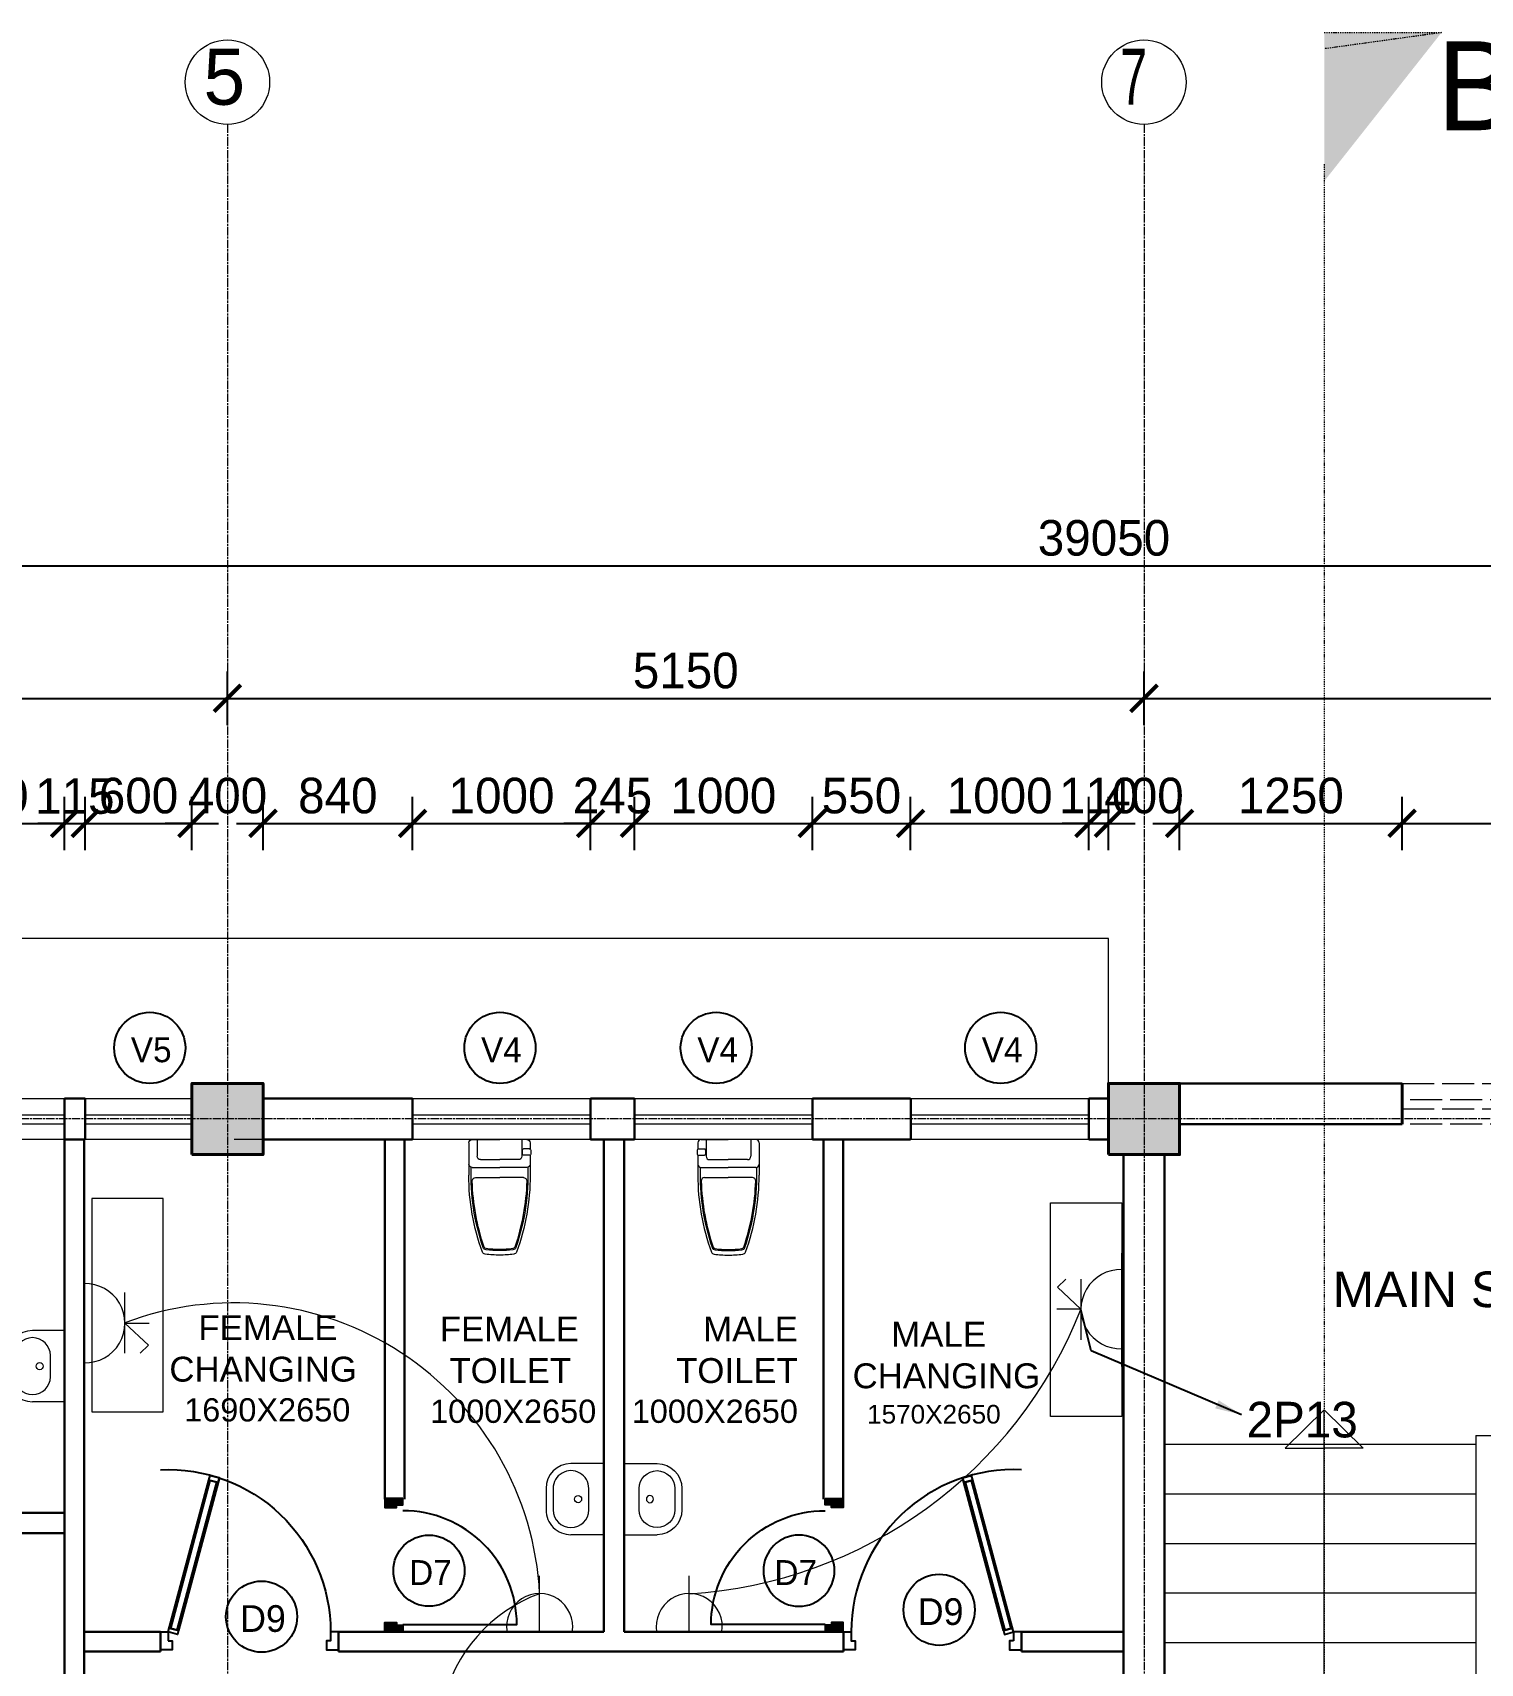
# Model space of a CAD drawing. Header units: inches. Extents: x -3071 to 2534411, y -17796 to 388172.
# Drawn here: x 1681951 to 1690085, y 309636 to 318801 of the extents above; entities that cross this region are included whole.
import ezdxf
from ezdxf.enums import TextEntityAlignment as Align

# ---------------------------------------------------------------- set-up
doc = ezdxf.new("R2010")
doc.units = ezdxf.units.IN
doc.header["$MEASUREMENT"] = 0
for name, pattern in [('ACAD_ISO08W100', [36, 24, -3, 6, -3]), ('CENTER', [2, 1.25, -0.25, 0.25, -0.25]), ('DASHDOT2', [12.7, 6.35, -3.175, 0, -3.175]), ('DASHED', [0.75, 0.5, -0.25]), ('Hidden', [15, 12, -3])]:
    doc.linetypes.add(name, pattern=pattern)
for name, color, linetype, lineweight in [('001-Archi- door window elevation', 92, 'Continuous', 25), ('001-Archi-Opening Tags', 14, 'Continuous', 25), ('002-Archi- Opening', 90, 'Continuous', 25), ('5 A power', 220, 'Continuous', 9), ('A .09 overhang', 1, 'Continuous', 9), ('A .4 col', 5, 'Continuous', 40), ('A 0.05 hatch', 252, 'Continuous', 5), ('A 0.09 Furniture', 30, 'Continuous', 5), ('A 0.13 dw', 3, 'Continuous', 13), ('A 0.13 sanitary', 8, 'Continuous', 13), ('A 0.13 Text', 6, 'Continuous', 13), ('A 0.40 wall', 160, 'Continuous', 40), ('A 0.9 RAILING', 100, 'Continuous', 9), ('cen', 50, 'ACAD_ISO08W100', 5), ('DIM', 161, 'Continuous', 15), ('dotted line', 1, 'DASHED', 9), ('Grid Tag', 6, 'Continuous', 20), ('p1 walls stone outline', 4, 'Continuous', 30), ('Power Sockets City supply', 141, 'Continuous', 13), ('section', 6, 'DASHDOT2', 20), ('text', 7, 'Continuous', 25)]:
    doc.layers.add(name, color=color, linetype=linetype, lineweight=lineweight)
doc.layers.add('power socket Generator', color=210, linetype='CENTER')
doc.layers.add('Wires', color=1, linetype='Continuous')
doc.styles.add('AERIAL', font='arial.ttf', dxfattribs={"height": 10})
doc.styles.add('Archi 100', font='GOTHIC.TTF', dxfattribs={"height": 200})
doc.styles.add('CG', font='GOTHIC.TTF', dxfattribs={"height": 40})
doc.styles.get("Standard").update_dxf_attribs({"font": 'GOTHIC.TTF'})
doc.dimstyles.new('Archi 100', dxfattribs={"dimtxt": 200, "dimasz": 150, "dimexe": 150, "dimexo": 300, "dimgap": 50, "dimtad": 1, "dimdec": 0, "dimrnd": 5, "dimzin": 0, "dimdsep": 46, "dimtxsty": 'Archi 100', "dimblk": 'ARCHTICK', "dimcen": 0.09, "dimdle": 150, "dimclrd": 256, "dimclre": 256, "dimclrt": 256, "dimadec": 0, "dimazin": 0, "dimtfac": 1, "dimtdec": 0, "dimtix": 1, "dimtofl": 0, "dimtmove": 0, "dimatfit": 3, "dimfxl": 150, "dimfxlon": 1, "dimtolj": 1, "dimtzin": 0, "dimlwd": -1, "dimlwe": -1, "dimarcsym": 0})

# ---------------------------------------------------------------- blocks, each defined once
blk = doc.blocks.new('VENT 1800')
at = {"layer": 'A 0.13 dw', "linetype": 'Hidden', "ltscale": 15}
for p, q in [((165850.2, 199350.7), (167650.1, 199350.7)), ((167650.1, 199257.9), (165850.2, 199257.9)), ((165850.2, 199207.9), (167650.1, 199207.9)), ((167650.1, 199120.7), (165850.2, 199120.7))]:
    blk.add_line(p, q, dxfattribs=at)
at = {"layer": 'A 0.40 wall', "ltscale": 15}
for p, q in [((165850.2, 199120.7), (165850.2, 199350.7)), ((167650.1, 199350.7), (167650.1, 199120.7)), ((165850.2, 199257.9), (165850.2, 199207.9)), ((167650.1, 199207.9), (167650.1, 199257.9))]:
    blk.add_line(p, q, dxfattribs=at)
blk = doc.blocks.new('grid')
at = {"layer": 'Grid Tag', "linetype": 'Continuous', "ltscale": 30}
blk.add_circle((51, 48), 264, dxfattribs=at)
blk.add_attdef('GRID', (-143, -93), '', height=200)
blk = doc.blocks.new('bench 0400 x 1200 plan')
at = {"color": 0, "linetype": 'Continuous'}
blk.add_lwpolyline([(1200, 0), (0, 0), (0, 400), (1200, 400)], close=True, dxfattribs=at)
blk = doc.blocks.new('sa oct uni toi')
for p, q in [((-59.7, 461.1), (-82.5, 461.1)), ((-214.4, 419.6), (-214.4, 287.1)), ((-87.9, 457.9), (-200.3, 457.9)), ((-157.6, 439), (-157.6, 287.1)), ((-113.4, 391.7), (-113.4, 287.1)), ((0.2, 410.6), (-94.5, 410.6)), ((-88.8, 454.8), (-88.8, 420.1)), ((-59.7, 413.7), (-82.5, 413.7)), ((-82.5, 413.7), (-82.5, 410.6)), ((-59.7, 413.7), (-59.7, 410.6)), ((-18.7, 457.9), (-54.2, 457.9)), ((-53.4, 454.8), (-53.4, 420.1)), ((0.2, 439), (0.2, 287.1)), ((-214.4, 151.4), (-214.4, 287.1)), ((-157.6, 132), (-157.6, 287.1)), ((-113.4, 179.3), (-113.4, 287.1)), ((0.2, 132), (0.2, 287.1)), ((-18.7, 113.1), (-200.3, 113.1)), ((0.2, 160.4), (-94.5, 160.4))]:
    blk.add_line(p, q)
for centre, radius, start, end in [((-82.5, 454.8), 6.31, 90, 150), ((-59.7, 454.8), 6.31, 30, 90), ((-625.9, 363.8), 18.9, 110.02182, 174.88918), ((-200.3, -804.2), 1262.1, 90, 110.02182), ((-601, 359.3), 18.9, 109.00338, 174.9977), ((-601, 359.3), 12.6, 109.00338, 174.9977), ((-200.3, -804.2), 1249.5, 88.00344, 109.00338), ((-200.3, -804.2), 1243.2, 91.5459, 109.00338), ((-233.3, 419.6), 18.9, 360, 91.5459), ((-138.6, 439), 18.9, 90, 180), ((-94.5, 391.7), 18.9, 90, 180), ((-82.5, 454.8), 6.31, 150, 180), ((-82.5, 420.1), 6.31, 180, 270), ((-59.7, 420.1), 6.31, 270, 360), ((-59.7, 454.8), 6.31, 360, 30), ((-18.7, 439), 18.9, 360, 90), ((-35.1, 287.1), 614.8, 172.66519, 179.99807), ((15.1, 287.1), 664.9, 180.00159, 187.05225), ((-44.1, 287.1), 580.4, 172.68564, 179.99802), ((6.2, 287.1), 630.8, 180.00162, 187.0158), ((-43.5, 287.1), 574.7, 172.66831, 179.99799), ((6.8, 287.1), 625, 180.00163, 187.03027), ((-625.9, 207.1), 18.9, 185.11082, 249.97818), ((-200.3, 1375.2), 1262.1, 249.97818, 270), ((-601, 211.7), 18.9, 185.0023, 250.99662), ((-601, 211.7), 12.6, 185.0023, 250.99662), ((-200.3, 1375.2), 1249.5, 250.99662, 271.99656), ((-200.3, 1375.2), 1243.2, 250.99662, 268.4541), ((-233.3, 151.4), 18.9, 268.4541, 360), ((-138.6, 132), 18.9, 180, 270), ((-94.5, 179.3), 18.9, 180, 270), ((-18.7, 132), 18.9, 270, 360)]:
    blk.add_arc(centre, radius, start, end)
blk = doc.blocks.new('charpi western plan with cistern')
at = {"rotation": 270}
blk.add_blockref('sa oct uni toi', (-287.1, 0.2), dxfattribs=at)
blk = doc.blocks.new('washbasin plan 0400w')
at = {"color": 0, "linetype": 'Continuous'}
for points in [[(60, 320, 0), (-60, 320, 0)], [(60, 280, 0), (-60, 280, 0)], [(-200, 0, 0), (-200, 180, 0)], [(200, 0, 0), (200, 180, 0)], [(-60, 80, 0), (60, 80, 0)]]:
    blk.add_polyline3d(points, dxfattribs=at)
blk.add_circle((0, 140), 20, dxfattribs=at)
for centre, radius, start, end in [((-60, 180), 140, 90, 180), ((-60, 180), 100, 90, 270), ((60, 180), 140, 0, 90), ((60, 180), 100, 270, 90)]:
    blk.add_arc(centre, radius, start, end, dxfattribs=at)
blk = doc.blocks.new('*U653')
at = {"ltscale": 100}
for points in [[(5, 50), (5, -50), (55, -50), (55, 15), (40, 15), (40, 50)], [(745, 50), (745, -50), (695, -50), (695, 15), (710, 15), (710, 50)]]:
    blk.add_hatch(color=256, dxfattribs=at).paths.add_polyline_path(points)
blk.add_lwpolyline([(43, 50), (43, 684, -0.414214), (677, 50)], format="xyb", dxfattribs=at)
for points in [[(5, 50), (5, -50), (55, -50), (55, 15), (40, 15), (40, 50)], [(745, 50), (745, -50), (695, -50), (695, 15), (710, 15), (710, 50)]]:
    blk.add_lwpolyline(points, close=True)
blk = doc.blocks.new('nd4 plan')
for p, q in [((668.9, 920.8, 0), (720.4, 934.6, 0)), ((675.9, 894.6, 0), (668.9, 920.8, 0)), ((727.4, 908.4, 0), (720.4, 934.6, 0)), ((683.6, 896.7, 0), (675.9, 894.6, 0)), ((675.9, 894.6, 0), (898.7, 63.2)), ((898.7, 63.2), (675.9, 894.6, 0)), ((683.6, 896.7, 0), (719.7, 906.3, 0)), ((906.4, 65.3), (683.6, 896.7, 0)), ((719.7, 906.3, 0), (727.4, 908.4, 0)), ((942.5, 74.9), (719.7, 906.3, 0)), ((956.1, 55), (727.4, 908.4, 0)), ((950.2, 77), (898.7, 63.2)), ((898.7, 63.2), (904.6, 41.2)), ((904.6, 41.2), (956.1, 55)), ((906.4, 65.3), (942.5, 74.9))]:
    blk.add_line(p, q)
for points in [[(956.1, 5), (933.3, 5), (933.3, -45), (1000, -45), (1000, 55), (956.1, 55), (727.4, 908.4), (720.4, 934.6), (668.9, 920.8), (675.9, 894.6), (898.7, 63.2), (898.7, 63.2), (904.6, 41.2), (956.1, 55)], [(942.5, 74.9), (719.7, 906.3), (683.6, 896.7), (906.4, 65.3)], [(0, -45), (0, 55), (43.9, 55), (43.9, 5), (66.7, 5), (66.7, -45)]]:
    blk.add_lwpolyline(points, close=True)
blk.add_arc((956.1, 55), 912.2, 87.24167, 179.99994)
blk = doc.blocks.new('window tag')
blk.add_circle((0, 0), 200)
at = {"style": 'Archi 100', "flags": 1}
for tag, p in [('WIDTH', (15, 174.5)), ('HEIGHT', (-4.5, -348.5))]:
    blk.add_attdef(tag, p, '', height=200, dxfattribs=at)
at = {"style": 'Archi 100'}
blk.add_attdef('SYMBOL', text='', height=200, dxfattribs=at).set_placement((8, -10.5), align=Align.MIDDLE_CENTER)
blk = doc.blocks.new('ffwef')
at = {"layer": 'A 0.13 dw'}
for points in [[(1184595.9, 368095.5), (1184595.9, 367865.5), (1183596.1, 367865.5), (1183596.1, 368095.5)], [(1183596.1, 367952.7), (1184595.9, 367952.7), (1184595.9, 368002.7), (1183596.1, 368002.7)]]:
    blk.add_lwpolyline(points, close=True, dxfattribs=at)
blk = doc.blocks.new('DVVE')
at = {"layer": 'A 0.13 dw'}
for points in [[(1185680.7, 368422.3), (1185680.7, 368192.3), (1185080.8, 368192.3), (1185080.8, 368422.3)], [(1185080.8, 368279.6), (1185680.7, 368279.6), (1185680.7, 368329.6), (1185080.8, 368329.6)]]:
    blk.add_lwpolyline(points, close=True, dxfattribs=at)
blk = doc.blocks.new('_ArchTick')
at = {"color": 0, "linetype": 'ByBlock', "const_width": 0.15}
blk.add_lwpolyline([(-0.5, -0.5), (0.5, 0.5)], dxfattribs=at)
blk = doc.blocks.new('*D1433')
at = {"transparency": 16777216}
for p, q in [((1681130.1, 314207.2), (1681130.1, 314507.2)), ((1682130, 314207.2), (1682130, 314507.2)), ((1680980.1, 314357.2), (1682280, 314357.2))]:
    blk.add_line(p, q, dxfattribs=at)
at = {"layer": 'Defpoints', "color": 0, "transparency": 16777216}
for p in [(1682130, 314357.2), (1681130.1, 312811), (1682130, 312811)]:
    blk.add_point(p, dxfattribs=at)
at = {"transparency": 16777216, "xscale": 150, "yscale": 150, "zscale": 150, "rotation": 180}
blk.add_blockref('_ArchTick', (1681130.1, 314357.2), dxfattribs=at)
at = {"transparency": 16777216, "xscale": 150, "yscale": 150, "zscale": 150}
blk.add_blockref('_ArchTick', (1682130, 314357.2), dxfattribs=at)
at = {"transparency": 16777216, "insert": (1681630.1, 314512.3), "char_height": 200, "attachment_point": 5, "style": 'Archi 100'}
blk.add_mtext('\\A1;1000', dxfattribs=at)
blk = doc.blocks.new('*D1434')
at = {"transparency": 16777216}
for p, q in [((1682130, 314207.2), (1682130, 314507.2)), ((1682245.5, 314207.2), (1682245.5, 314507.2)), ((1682130, 314357.2), (1681980, 314357.2)), ((1682245.5, 314357.2), (1682395.5, 314357.2))]:
    blk.add_line(p, q, dxfattribs=at)
at = {"layer": 'Defpoints', "color": 0, "transparency": 16777216}
for p in [(1682245.5, 314357.2), (1682130, 312811), (1682245.5, 312811)]:
    blk.add_point(p, dxfattribs=at)
at = {"transparency": 16777216, "xscale": 150, "yscale": 150, "zscale": 150}
blk.add_blockref('_ArchTick', (1682130, 314357.2), dxfattribs=at)
at = {"transparency": 16777216, "xscale": 150, "yscale": 150, "zscale": 150, "rotation": 180}
blk.add_blockref('_ArchTick', (1682245.5, 314357.2), dxfattribs=at)
at = {"transparency": 16777216, "insert": (1682187.8, 314509.8), "char_height": 200, "attachment_point": 5, "style": 'Archi 100'}
blk.add_mtext('\\A1;115', dxfattribs=at)
blk = doc.blocks.new('*D1435')
at = {"transparency": 16777216}
for p, q in [((1682245.5, 314207.2), (1682245.5, 314507.2)), ((1682845.4, 314207.2), (1682845.4, 314507.2)), ((1682095.5, 314357.2), (1682995.4, 314357.2))]:
    blk.add_line(p, q, dxfattribs=at)
at = {"layer": 'Defpoints', "color": 0, "transparency": 16777216}
for p in [(1682845.4, 314357.2), (1682845.4, 312896), (1682245.5, 312811)]:
    blk.add_point(p, dxfattribs=at)
at = {"transparency": 16777216, "xscale": 150, "yscale": 150, "zscale": 150, "rotation": 180}
blk.add_blockref('_ArchTick', (1682245.5, 314357.2), dxfattribs=at)
at = {"transparency": 16777216, "xscale": 150, "yscale": 150, "zscale": 150}
blk.add_blockref('_ArchTick', (1682845.4, 314357.2), dxfattribs=at)
at = {"transparency": 16777216, "insert": (1682545.5, 314512.3), "char_height": 200, "attachment_point": 5, "style": 'Archi 100'}
blk.add_mtext('\\A1;600', dxfattribs=at)
blk = doc.blocks.new('*D1436')
at = {"transparency": 16777216}
for p, q in [((1682845.4, 314207.2), (1682845.4, 314507.2)), ((1683245.4, 314207.2), (1683245.4, 314507.2)), ((1682845.4, 314357.2), (1682695.4, 314357.2)), ((1683245.4, 314357.2), (1683395.4, 314357.2))]:
    blk.add_line(p, q, dxfattribs=at)
at = {"layer": 'Defpoints', "color": 0, "transparency": 16777216}
for p in [(1683245.4, 314357.2), (1682845.4, 312896), (1683245.4, 312896)]:
    blk.add_point(p, dxfattribs=at)
at = {"transparency": 16777216, "xscale": 150, "yscale": 150, "zscale": 150}
blk.add_blockref('_ArchTick', (1682845.4, 314357.2), dxfattribs=at)
at = {"transparency": 16777216, "xscale": 150, "yscale": 150, "zscale": 150, "rotation": 180}
blk.add_blockref('_ArchTick', (1683245.4, 314357.2), dxfattribs=at)
at = {"transparency": 16777216, "insert": (1683045.4, 314512.3), "char_height": 200, "attachment_point": 5, "style": 'Archi 100'}
blk.add_mtext('\\A1;400', dxfattribs=at)
blk = doc.blocks.new('*D1437')
at = {"transparency": 16777216}
for p, q in [((1683245.4, 314207.2), (1683245.4, 314507.2)), ((1684085.4, 314207.2), (1684085.4, 314507.2)), ((1683095.4, 314357.2), (1684235.4, 314357.2))]:
    blk.add_line(p, q, dxfattribs=at)
at = {"layer": 'Defpoints', "color": 0, "transparency": 16777216}
for p in [(1684085.4, 314357.2), (1683245.4, 312896), (1684085.4, 312811)]:
    blk.add_point(p, dxfattribs=at)
at = {"transparency": 16777216, "xscale": 150, "yscale": 150, "zscale": 150, "rotation": 180}
blk.add_blockref('_ArchTick', (1683245.4, 314357.2), dxfattribs=at)
at = {"transparency": 16777216, "xscale": 150, "yscale": 150, "zscale": 150}
blk.add_blockref('_ArchTick', (1684085.4, 314357.2), dxfattribs=at)
at = {"transparency": 16777216, "insert": (1683665.4, 314512.3), "char_height": 200, "attachment_point": 5, "style": 'Archi 100'}
blk.add_mtext('\\A1;840', dxfattribs=at)
blk = doc.blocks.new('*D1438')
at = {"transparency": 16777216}
for p, q in [((1684085.4, 314207.2), (1684085.4, 314507.2)), ((1685085.2, 314207.2), (1685085.2, 314507.2)), ((1683935.4, 314357.2), (1685235.2, 314357.2))]:
    blk.add_line(p, q, dxfattribs=at)
at = {"layer": 'Defpoints', "color": 0, "transparency": 16777216}
for p in [(1685085.2, 314357.2), (1684085.4, 312811), (1685085.2, 312811)]:
    blk.add_point(p, dxfattribs=at)
at = {"transparency": 16777216, "xscale": 150, "yscale": 150, "zscale": 150, "rotation": 180}
blk.add_blockref('_ArchTick', (1684085.4, 314357.2), dxfattribs=at)
at = {"transparency": 16777216, "xscale": 150, "yscale": 150, "zscale": 150}
blk.add_blockref('_ArchTick', (1685085.2, 314357.2), dxfattribs=at)
at = {"transparency": 16777216, "insert": (1684585.3, 314512.3), "char_height": 200, "attachment_point": 5, "style": 'Archi 100'}
blk.add_mtext('\\A1;1000', dxfattribs=at)
blk = doc.blocks.new('*D1439')
at = {"transparency": 16777216}
for p, q in [((1685085.2, 314207.2), (1685085.2, 314507.2)), ((1685332.1, 314207.2), (1685332.1, 314507.2)), ((1685085.2, 314357.2), (1684935.2, 314357.2)), ((1685332.1, 314357.2), (1685482.1, 314357.2))]:
    blk.add_line(p, q, dxfattribs=at)
at = {"layer": 'Defpoints', "color": 0, "transparency": 16777216}
for p in [(1685332.1, 314357.2), (1685085.2, 312811), (1685332.1, 312811)]:
    blk.add_point(p, dxfattribs=at)
at = {"transparency": 16777216, "xscale": 150, "yscale": 150, "zscale": 150}
blk.add_blockref('_ArchTick', (1685085.2, 314357.2), dxfattribs=at)
at = {"transparency": 16777216, "xscale": 150, "yscale": 150, "zscale": 150, "rotation": 180}
blk.add_blockref('_ArchTick', (1685332.1, 314357.2), dxfattribs=at)
at = {"transparency": 16777216, "insert": (1685208.7, 314512.3), "char_height": 200, "attachment_point": 5, "style": 'Archi 100'}
blk.add_mtext('\\A1;245', dxfattribs=at)
blk = doc.blocks.new('*D1440')
at = {"transparency": 16777216}
for p, q in [((1685332.1, 314207.2), (1685332.1, 314507.2)), ((1686332, 314207.2), (1686332, 314507.2)), ((1685182.1, 314357.2), (1686482, 314357.2))]:
    blk.add_line(p, q, dxfattribs=at)
at = {"layer": 'Defpoints', "color": 0, "transparency": 16777216}
for p in [(1686332, 314357.2), (1685332.1, 312811), (1686332, 312811)]:
    blk.add_point(p, dxfattribs=at)
at = {"transparency": 16777216, "xscale": 150, "yscale": 150, "zscale": 150, "rotation": 180}
blk.add_blockref('_ArchTick', (1685332.1, 314357.2), dxfattribs=at)
at = {"transparency": 16777216, "xscale": 150, "yscale": 150, "zscale": 150}
blk.add_blockref('_ArchTick', (1686332, 314357.2), dxfattribs=at)
at = {"transparency": 16777216, "insert": (1685832, 314512.3), "char_height": 200, "attachment_point": 5, "style": 'Archi 100'}
blk.add_mtext('\\A1;1000', dxfattribs=at)
blk = doc.blocks.new('*D1441')
at = {"transparency": 16777216}
for p, q in [((1686332, 314207.2), (1686332, 314507.2)), ((1686883.2, 314207.2), (1686883.2, 314507.2)), ((1686182, 314357.2), (1687033.2, 314357.2))]:
    blk.add_line(p, q, dxfattribs=at)
at = {"layer": 'Defpoints', "color": 0, "transparency": 16777216}
for p in [(1686883.2, 314357.2), (1686332, 312811), (1686883.2, 312811)]:
    blk.add_point(p, dxfattribs=at)
at = {"transparency": 16777216, "xscale": 150, "yscale": 150, "zscale": 150, "rotation": 180}
blk.add_blockref('_ArchTick', (1686332, 314357.2), dxfattribs=at)
at = {"transparency": 16777216, "xscale": 150, "yscale": 150, "zscale": 150}
blk.add_blockref('_ArchTick', (1686883.2, 314357.2), dxfattribs=at)
at = {"transparency": 16777216, "insert": (1686607.6, 314512.3), "char_height": 200, "attachment_point": 5, "style": 'Archi 100'}
blk.add_mtext('\\A1;550', dxfattribs=at)
blk = doc.blocks.new('*D1442')
at = {"transparency": 16777216}
for p, q in [((1686883.2, 314207.2), (1686883.2, 314507.2)), ((1687885.4, 314207.2), (1687885.4, 314507.2)), ((1686733.2, 314357.2), (1688035.4, 314357.2))]:
    blk.add_line(p, q, dxfattribs=at)
at = {"layer": 'Defpoints', "color": 0, "transparency": 16777216}
for p in [(1687885.4, 314357.2), (1686883.2, 312811), (1687885.4, 312811)]:
    blk.add_point(p, dxfattribs=at)
at = {"transparency": 16777216, "xscale": 150, "yscale": 150, "zscale": 150, "rotation": 180}
blk.add_blockref('_ArchTick', (1686883.2, 314357.2), dxfattribs=at)
at = {"transparency": 16777216, "xscale": 150, "yscale": 150, "zscale": 150}
blk.add_blockref('_ArchTick', (1687885.4, 314357.2), dxfattribs=at)
at = {"transparency": 16777216, "insert": (1687384.3, 314512.3), "char_height": 200, "attachment_point": 5, "style": 'Archi 100'}
blk.add_mtext('\\A1;1000', dxfattribs=at)
blk = doc.blocks.new('*D1443')
at = {"transparency": 16777216}
for p, q in [((1687885.4, 314207.2), (1687885.4, 314507.2)), ((1687995.4, 314207.2), (1687995.4, 314507.2)), ((1687885.4, 314357.2), (1687735.4, 314357.2)), ((1687995.4, 314357.2), (1688145.4, 314357.2))]:
    blk.add_line(p, q, dxfattribs=at)
at = {"layer": 'Defpoints', "color": 0, "transparency": 16777216}
for p in [(1687995.4, 314357.2), (1687995.4, 312896), (1687885.4, 312811)]:
    blk.add_point(p, dxfattribs=at)
at = {"transparency": 16777216, "xscale": 150, "yscale": 150, "zscale": 150}
blk.add_blockref('_ArchTick', (1687885.4, 314357.2), dxfattribs=at)
at = {"transparency": 16777216, "xscale": 150, "yscale": 150, "zscale": 150, "rotation": 180}
blk.add_blockref('_ArchTick', (1687995.4, 314357.2), dxfattribs=at)
at = {"transparency": 16777216, "insert": (1687940.4, 314512.3), "char_height": 200, "attachment_point": 5, "style": 'Archi 100'}
blk.add_mtext('\\A1;110', dxfattribs=at)
blk = doc.blocks.new('*D1444')
at = {"transparency": 16777216}
for p, q in [((1687995.4, 314207.2), (1687995.4, 314507.2)), ((1688395.4, 314207.2), (1688395.4, 314507.2)), ((1687995.4, 314357.2), (1687845.4, 314357.2)), ((1688395.4, 314357.2), (1688545.4, 314357.2))]:
    blk.add_line(p, q, dxfattribs=at)
at = {"layer": 'Defpoints', "color": 0, "transparency": 16777216}
for p in [(1688395.4, 314357.2), (1687995.4, 312896), (1688395.4, 312896)]:
    blk.add_point(p, dxfattribs=at)
at = {"transparency": 16777216, "xscale": 150, "yscale": 150, "zscale": 150}
blk.add_blockref('_ArchTick', (1687995.4, 314357.2), dxfattribs=at)
at = {"transparency": 16777216, "xscale": 150, "yscale": 150, "zscale": 150, "rotation": 180}
blk.add_blockref('_ArchTick', (1688395.4, 314357.2), dxfattribs=at)
at = {"transparency": 16777216, "insert": (1688195.4, 314512.3), "char_height": 200, "attachment_point": 5, "style": 'Archi 100'}
blk.add_mtext('\\A1;400', dxfattribs=at)
blk = doc.blocks.new('*D1445')
at = {"transparency": 16777216}
for p, q in [((1688395.4, 314207.2), (1688395.4, 314507.2)), ((1689645.5, 314207.2), (1689645.5, 314507.2)), ((1688245.4, 314357.2), (1689795.5, 314357.2))]:
    blk.add_line(p, q, dxfattribs=at)
at = {"layer": 'Defpoints', "color": 0, "transparency": 16777216}
for p in [(1689645.5, 314357.2), (1688395.4, 312896), (1689645.5, 312896)]:
    blk.add_point(p, dxfattribs=at)
at = {"transparency": 16777216, "xscale": 150, "yscale": 150, "zscale": 150, "rotation": 180}
blk.add_blockref('_ArchTick', (1688395.4, 314357.2), dxfattribs=at)
at = {"transparency": 16777216, "xscale": 150, "yscale": 150, "zscale": 150}
blk.add_blockref('_ArchTick', (1689645.5, 314357.2), dxfattribs=at)
at = {"transparency": 16777216, "insert": (1689020.5, 314512.3), "char_height": 200, "attachment_point": 5, "style": 'Archi 100'}
blk.add_mtext('\\A1;1250', dxfattribs=at)
blk = doc.blocks.new('*D1446')
at = {"transparency": 16777216}
for p, q in [((1689645.5, 314207.2), (1689645.5, 314507.2)), ((1691445.4, 314207.2), (1691445.4, 314507.2)), ((1689495.5, 314357.2), (1691595.4, 314357.2))]:
    blk.add_line(p, q, dxfattribs=at)
at = {"layer": 'Defpoints', "color": 0, "transparency": 16777216}
for p in [(1691445.4, 314357.2), (1689645.5, 312896), (1691445.4, 312896)]:
    blk.add_point(p, dxfattribs=at)
at = {"transparency": 16777216, "xscale": 150, "yscale": 150, "zscale": 150, "rotation": 180}
blk.add_blockref('_ArchTick', (1689645.5, 314357.2), dxfattribs=at)
at = {"transparency": 16777216, "xscale": 150, "yscale": 150, "zscale": 150}
blk.add_blockref('_ArchTick', (1691445.4, 314357.2), dxfattribs=at)
at = {"transparency": 16777216, "insert": (1690545.5, 314512.3), "char_height": 200, "attachment_point": 5, "style": 'Archi 100'}
blk.add_mtext('\\A1;1800', dxfattribs=at)
blk = doc.blocks.new('*D1465')
at = {"transparency": 16777216}
for p, q in [((1679445.4, 314910), (1679445.4, 315210)), ((1683045.4, 314910), (1683045.4, 315210)), ((1679295.4, 315060), (1683195.4, 315060))]:
    blk.add_line(p, q, dxfattribs=at)
at = {"layer": 'Defpoints', "color": 0, "transparency": 16777216}
for p in [(1683045.4, 315060), (1679445.4, 312696), (1683045.4, 312696)]:
    blk.add_point(p, dxfattribs=at)
at = {"transparency": 16777216, "xscale": 150, "yscale": 150, "zscale": 150, "rotation": 180}
blk.add_blockref('_ArchTick', (1679445.4, 315060), dxfattribs=at)
at = {"transparency": 16777216, "xscale": 150, "yscale": 150, "zscale": 150}
blk.add_blockref('_ArchTick', (1683045.4, 315060), dxfattribs=at)
at = {"transparency": 16777216, "insert": (1681245.4, 315215.1), "char_height": 200, "attachment_point": 5, "style": 'Archi 100'}
blk.add_mtext('\\A1;3600', dxfattribs=at)
blk = doc.blocks.new('*D1466')
at = {"transparency": 16777216}
for p, q in [((1683045.4, 314910), (1683045.4, 315210)), ((1688195.4, 314910), (1688195.4, 315210)), ((1682895.4, 315060), (1688345.4, 315060))]:
    blk.add_line(p, q, dxfattribs=at)
at = {"layer": 'Defpoints', "color": 0, "transparency": 16777216}
for p in [(1688195.4, 315060), (1683045.4, 312696), (1688195.4, 312696)]:
    blk.add_point(p, dxfattribs=at)
at = {"transparency": 16777216, "xscale": 150, "yscale": 150, "zscale": 150, "rotation": 180}
blk.add_blockref('_ArchTick', (1683045.4, 315060), dxfattribs=at)
at = {"transparency": 16777216, "xscale": 150, "yscale": 150, "zscale": 150}
blk.add_blockref('_ArchTick', (1688195.4, 315060), dxfattribs=at)
at = {"transparency": 16777216, "insert": (1685620.4, 315215.1), "char_height": 200, "attachment_point": 5, "style": 'Archi 100'}
blk.add_mtext('\\A1;5150', dxfattribs=at)
blk = doc.blocks.new('*D1467')
at = {"transparency": 16777216}
for p, q in [((1688195.4, 314910), (1688195.4, 315210)), ((1692895.4, 314910), (1692895.4, 315210)), ((1688045.4, 315060), (1693045.4, 315060))]:
    blk.add_line(p, q, dxfattribs=at)
at = {"layer": 'Defpoints', "color": 0, "transparency": 16777216}
for p in [(1692895.4, 315060), (1688195.4, 312696), (1692895.4, 312696)]:
    blk.add_point(p, dxfattribs=at)
at = {"transparency": 16777216, "xscale": 150, "yscale": 150, "zscale": 150, "rotation": 180}
blk.add_blockref('_ArchTick', (1688195.4, 315060), dxfattribs=at)
at = {"transparency": 16777216, "xscale": 150, "yscale": 150, "zscale": 150}
blk.add_blockref('_ArchTick', (1692895.4, 315060), dxfattribs=at)
at = {"transparency": 16777216, "insert": (1690545.4, 315215.1), "char_height": 200, "attachment_point": 5, "style": 'Archi 100'}
blk.add_mtext('\\A1;4700', dxfattribs=at)
blk = doc.blocks.new('*D1286')
at = {"transparency": 16777216}
for p, q in [((1668445.4, 315655.6), (1668445.4, 315955.6)), ((1707495.4, 315655.6), (1707495.4, 315955.6)), ((1668295.4, 315805.6), (1707645.4, 315805.6))]:
    blk.add_line(p, q, dxfattribs=at)
at = {"layer": 'Defpoints', "color": 0, "transparency": 16777216}
for p in [(1707495.4, 315805.6), (1668445.4, 312896), (1707495.4, 312896)]:
    blk.add_point(p, dxfattribs=at)
at = {"transparency": 16777216, "xscale": 150, "yscale": 150, "zscale": 150, "rotation": 180}
blk.add_blockref('_ArchTick', (1668445.4, 315805.6), dxfattribs=at)
at = {"transparency": 16777216, "xscale": 150, "yscale": 150, "zscale": 150}
blk.add_blockref('_ArchTick', (1707495.4, 315805.6), dxfattribs=at)
at = {"transparency": 16777216, "insert": (1687970.4, 315960.6), "char_height": 200, "attachment_point": 5, "style": 'Archi 100'}
blk.add_mtext('\\A1;39050', dxfattribs=at)
blk = doc.blocks.new('*D1627')
at = {"transparency": 16777216}
for p, q in [((1765923.7, 312896.8), (1765923.7, 313046.8)), ((1765773.7, 312896.8), (1766073.7, 312896.8)), ((1765773.7, 312516), (1766073.7, 312516)), ((1765923.7, 312516), (1765923.7, 312366))]:
    blk.add_line(p, q, dxfattribs=at)
at = {"layer": 'Defpoints', "color": 0, "transparency": 16777216}
for p in [(1764300.5, 312896.8), (0, 312516), (1765923.7, 312516)]:
    blk.add_point(p, dxfattribs=at)
at = {"transparency": 16777216, "xscale": 150, "yscale": 150, "zscale": 150}
for p, rotation in [((1765923.7, 312896.8), 270), ((1765923.7, 312516), 90)]:
    blk.add_blockref('_ArchTick', p, dxfattribs=dict(at, rotation=rotation))
at = {"transparency": 16777216, "insert": (1765768.6, 312706.4), "char_height": 200, "attachment_point": 5, "rotation": 90, "style": 'Archi 100'}
blk.add_mtext('\\A1;380', dxfattribs=at)
blk = doc.blocks.new('*D1628')
at = {"transparency": 16777216}
for p, q in [((1623.2, 312666), (1623.2, 308146.8)), ((1473.2, 312516), (1773.2, 312516)), ((1773.2, 308296.8), (1473.2, 308296.8))]:
    blk.add_line(p, q, dxfattribs=at)
at = {"layer": 'Defpoints', "color": 0, "transparency": 16777216}
for p in [(0, 312516), (1623.2, 308296.8), (1764300.5, 308296.8)]:
    blk.add_point(p, dxfattribs=at)
at = {"transparency": 16777216, "xscale": 150, "yscale": 150, "zscale": 150}
for p, rotation in [((1623.2, 312516), 90), ((1623.2, 308296.8), 270)]:
    blk.add_blockref('_ArchTick', p, dxfattribs=dict(at, rotation=rotation))
at = {"transparency": 16777216, "insert": (1468.2, 310406.4), "char_height": 200, "attachment_point": 5, "rotation": 90, "style": 'Archi 100'}
blk.add_mtext('\\A1;4220', dxfattribs=at)
blk = doc.blocks.new('5A soc')
at = {"layer": '5 A power', "lineweight": 18}
for p, q in [((895571.9, -137969.1), (895571.9, -137872.1)), ((895476.6, -137969.1), (895667.1, -137969.1))]:
    blk.add_line(p, q, dxfattribs=at)
blk.add_arc((895571.9, -137960.1), 57.1, 350.9122, 189.0878, dxfattribs=at)
blk = doc.blocks.new('15A N soc')
at = {"layer": 'Power Sockets City supply', "color": 244, "lineweight": 13, "true_color": 0x991b1e}
for p, q in [((52222.5612, 99516.2064), (52222.5611, 99516.2603)), ((52222.5612, 99516.2064), (52222.6099, 99516.2585)), ((52222.6099, 99516.2585), (52222.6282, 99516.2401)), ((52222.6282, 99516.2064), (52222.4926, 99516.2064)), ((52222.4338, 99516.1156), (52222.6863, 99516.1156))]:
    blk.add_line(p, q, dxfattribs=at)
blk.add_arc((52222.5612, 99516.1182), 0.0881, 358.32, 181.68, dxfattribs=at)

msp = doc.modelspace()

# ---------------------------------------------------------------- hatches: boundary and pattern name
at = {"layer": 'A .4 col', "linetype": 'Continuous'}
h = msp.add_hatch(color=256, dxfattribs=at)
h.dxf.hatch_style = 1
h.paths.add_polyline_path([(1682845.4, 312496.01), (1683245.4, 312496.01), (1683245.4, 312896.01), (1682845.4, 312896.01)])
h = msp.add_hatch(color=256, dxfattribs=at)
h.dxf.hatch_style = 1
h.paths.add_polyline_path([(1687995.4, 312496.01), (1688395.4, 312496.01), (1688395.4, 312896.01), (1687995.4, 312896.01)])
at = {"layer": 'section'}
msp.add_hatch(color=256, dxfattribs=at).paths.add_polyline_path([(1689866.9, 318801.32), (1689207.8, 317966.23), (1689207.8, 318801.32)])

# ---------------------------------------------------------------- linework, layer by layer
at = {"layer": 'A .09 overhang', "linetype": 'Continuous', "ltscale": 20}
msp.add_line((1687995.4, 312896.01), (1687995.4, 313711.02), dxfattribs=at)
at = {"layer": 'A .4 col', "linetype": 'Continuous'}
for points in [[(1682845.4, 312496.01), (1683245.4, 312496.01), (1683245.4, 312896.01), (1682845.4, 312896.01)], [(1687995.4, 312496.01), (1688395.4, 312496.01), (1688395.4, 312896.01), (1687995.4, 312896.01)]]:
    msp.add_lwpolyline(points, close=True, dxfattribs=at)
at = {"layer": 'A 0.05 hatch', "linetype": 'Continuous'}
for p, q in [((1689207.8, 311061.15), (1688987.95, 310846.36)), ((1689207.8, 307996.94), (1689207.8, 311061.15)), ((1689207.8, 311061.15), (1689427.66, 310846.36)), ((1688987.95, 310846.36), (1689207.8, 310846.36)), ((1689427.66, 310846.36), (1689207.8, 310846.36))]:
    msp.add_line(p, q, dxfattribs=at)
at = {"layer": 'A 0.9 RAILING', "ltscale": 20}
msp.add_line((1683245.4, 312581.01), (1683083.82, 312581.01), dxfattribs=at)
at = {"layer": 'cen', "ltscale": 2}
for p, q in [((1683045.4, 318285.53), (1683045.4, 291341.37)), ((1688195.4, 318285.53), (1688195.4, 291341.37)), ((1711810.4, 312696.01), (1664130.4, 312696.01))]:
    msp.add_line(p, q, dxfattribs=at)
at = {"layer": 'DIM'}
for q in [(1691030.4, 310917.26), (1690060.4, 308585.26)]:
    msp.add_line((1690060.4, 310917.26), q, dxfattribs=at)
at = {"layer": 'DIM', "ltscale": 20}
for p, q in [((1690060.4, 310867.26), (1688310.4, 310867.26)), ((1690060.4, 310588.26), (1688310.4, 310588.26)), ((1690060.4, 310309.26), (1688310.4, 310309.26)), ((1690060.4, 310030.26), (1688310.4, 310030.26)), ((1690060.4, 309751.26), (1688310.4, 309751.26))]:
    msp.add_line(p, q, dxfattribs=at)
at = {"layer": 'dotted line', "linetype": 'Continuous', "ltscale": 1000}
msp.add_line((1687995.4, 313711.02), (1667318.6, 313711.02), dxfattribs=at)
at = {"layer": 'p1 walls stone outline'}
for p, q in [((1689645.54, 312896.01), (1688195.4, 312896.01)), ((1682245.52, 312811.01), (1682130, 312811.01)), ((1682130.23, 312811.01), (1682130.23, 312581.01)), ((1682245.52, 312581.01), (1682245.52, 312811.01)), ((1683245.4, 312581.01), (1683245.4, 312811.01)), ((1684085.37, 312811.01), (1683245.4, 312811.01)), ((1684085.37, 312581.01), (1684085.37, 312811.01)), ((1685085.25, 312581.01), (1685085.25, 312811.01)), ((1685332.09, 312811.01), (1685085.25, 312811.01)), ((1685332.09, 312581.01), (1685332.09, 312811.01)), ((1686883.2, 312811.01), (1686331.97, 312811.01)), ((1686331.97, 312811.01), (1686331.97, 312581.01)), ((1686885.52, 312581.01), (1686885.52, 312811.01)), ((1687885.4, 312581.01), (1687885.4, 312811.01)), ((1687885.4, 312811.01), (1687995.4, 312811.01)), ((1687995.4, 312581.01), (1687995.4, 312811.01)), ((1689645.54, 312666.01), (1688395.4, 312666.01)), ((1682245.28, 312581.01), (1682129.77, 312581.01)), ((1682130.23, 312581.01), (1682130.23, 308186.01)), ((1682240.23, 312581.01), (1682240.23, 308296.01)), ((1684085.37, 312581.01), (1683245.4, 312581.01)), ((1683929.57, 310559.26), (1683929.57, 312581.01)), ((1684039.57, 310559.26), (1684039.57, 312581.01)), ((1685332.09, 312581.01), (1685085.25, 312581.01)), ((1685160.29, 312581.01), (1685160.29, 309813.25)), ((1685275.29, 312581.01), (1685275.29, 309813.25)), ((1686883.2, 312581.01), (1686331.97, 312581.01)), ((1686394.74, 310559.26), (1686394.74, 312581.01)), ((1686504.74, 310559.26), (1686504.74, 312581.01)), ((1687995.4, 312581.01), (1687885.4, 312581.01)), ((1688080.4, 312496.01), (1688080.4, 308296.01)), ((1688310.4, 312496.01), (1688310.4, 308296.01)), ((1681875.12, 310482.75), (1682130.23, 310482.75)), ((1681875.12, 310367.75), (1682130.23, 310367.75)), ((1682240.23, 309813.25), (1682668.76, 309813.25)), ((1682668.76, 309813.25), (1682668.76, 309703.25)), ((1683668.76, 309813.25), (1685160.29, 309813.25)), ((1683668.76, 309703.25), (1683668.76, 309813.25)), ((1685275.29, 309813.25), (1686506.52, 309813.25)), ((1686506.52, 309703.25), (1686506.52, 309813.25)), ((1687506.52, 309713.25), (1687506.52, 309813.25)), ((1687506.52, 309813.25), (1688080.4, 309813.25)), ((1687506.52, 309703.25), (1687506.52, 309813.25)), ((1682240.23, 309703.25), (1682668.76, 309703.25)), ((1683668.76, 309703.25), (1686506.52, 309703.25)), ((1683668.76, 309703.25), (1685160.29, 309703.25)), ((1687506.52, 309703.25), (1688080.4, 309703.25))]:
    msp.add_line(p, q, dxfattribs=at)
at = {"layer": 'section'}
for p, q in [((1689207.8, 318801.32), (1689866.9, 318801.32)), ((1689866.9, 318801.32), (1689207.8, 318710.37)), ((1689207.8, 318061.43), (1689207.8, 290880.07))]:
    msp.add_line(p, q, dxfattribs=at)
at = {"layer": 'Wires', "color": 2, "lineweight": 9}
for centre, radius, start, end in [((1683079.7, 309940.32), 1721.95, 2.928296, 110.765826), ((1685483.5, 312559.32), 2535.87, 273.539086, 338.382), ((1685094.21, 309220.5), 859.9, 110.049826, 224.486901)]:
    msp.add_arc(centre, radius, start, end, dxfattribs=at)

# ---------------------------------------------------------------- block references
ref = msp.add_blockref('grid', (1682999.17, 318479.72), dxfattribs=dict(xscale=0.8987445155798923, yscale=0.8987445155798923, zscale=0.8987445155798923))
ref.add_attrib('GRID', '5', (1682910.64, 318395.93), dxfattribs={"height": 314.56})
ref = msp.add_blockref('grid', (1688149.18, 318479.72), dxfattribs=dict(xscale=0.8987445155798923, yscale=0.8987445155798923, zscale=0.8987445155798923))
ref.add_attrib('GRID', '7', (1688060.64, 318395.93), dxfattribs={"height": 314.56, "width": 0.65})
at = {"layer": '001-Archi- door window elevation', "color": 2}
for name, p in [('ffwef', (497534.06, -55284.49)), ('DVVE', (497164.74, -55611.33)), ('ffwef', (500489.31, -55284.49)), ('ffwef', (501736.03, -55284.49)), ('ffwef', (503287.14, -55284.49))]:
    msp.add_blockref(name, p, dxfattribs=at)
at = {"layer": '001-Archi-Opening Tags'}
ref = msp.add_blockref('window tag', (1682608.86, 313095.54), dxfattribs=at)
ref.add_attrib('SYMBOL', 'V5', dxfattribs={"layer": '0', "height": 140, "style": 'CG'}).set_placement((1682616.86, 313085.04), align=Align.MIDDLE_CENTER)
ref = msp.add_blockref('window tag', (1684576.62, 313095.54), dxfattribs=at)
ref.add_attrib('SYMBOL', 'V4', dxfattribs={"layer": '0', "height": 140, "style": 'CG'}).set_placement((1684584.62, 313085.04), align=Align.MIDDLE_CENTER)
ref = msp.add_blockref('window tag', (1685791.78, 313095.54), dxfattribs=at)
ref.add_attrib('SYMBOL', 'V4', dxfattribs={"layer": '0', "height": 140, "style": 'CG'}).set_placement((1685799.78, 313085.04), align=Align.MIDDLE_CENTER)
ref = msp.add_blockref('window tag', (1687390, 313095.54), dxfattribs=at)
ref.add_attrib('SYMBOL', 'V4', dxfattribs={"layer": '0', "height": 140, "style": 'CG'}).set_placement((1687398, 313085.04), align=Align.MIDDLE_CENTER)
ref = msp.add_blockref('window tag', (1684177.71, 310157.46), dxfattribs=at)
ref.add_attrib('SYMBOL', 'D7', dxfattribs={"layer": '0', "height": 140, "style": 'CG'}).set_placement((1684185.71, 310146.96), align=Align.MIDDLE_CENTER)
ref = msp.add_blockref('window tag', (1686256.6, 310157.46), dxfattribs=dict(at, xscale=-1))
ref.add_attrib('SYMBOL', 'D7', dxfattribs={"layer": '0', "height": 140, "style": 'CG'}).set_placement((1686238.23, 310146.96), align=Align.MIDDLE_CENTER)
ref = msp.add_blockref('window tag', (1683237.09, 309899.1, 0), dxfattribs=at)
ref.add_attrib('SYMBOL', 'D9', dxfattribs={"layer": '0', "height": 150, "style": 'CG'}).set_placement((1683245.09, 309888.6, 0), align=Align.MIDDLE_CENTER)
ref = msp.add_blockref('window tag', (1687044.57, 309937.9, 0), dxfattribs=at)
ref.add_attrib('SYMBOL', 'D9', dxfattribs={"layer": '0', "height": 150, "style": 'CG'}).set_placement((1687052.57, 309927.4, 0), align=Align.MIDDLE_CENTER)
at = {"layer": '002-Archi- Opening', "xscale": -1, "rotation": 2.411803828650249e-05}
msp.add_blockref('nd4 plan', (1683668.76, 309758.25), dxfattribs=at)
at = {"layer": '002-Archi- Opening', "rotation": 359.9999758824954}
msp.add_blockref('nd4 plan', (1686506.52, 309758.25), dxfattribs=at)
at = {"layer": '002-Archi- Opening', "yscale": 1.009854861427416, "zscale": 1.009854861427416}
for p, xscale, rotation in [((1683980.7, 309810.91), -1.009854861427416, 270), ((1686453.62, 309810.91), 1.009854861427416, 90.00000000000001)]:
    msp.add_blockref('*U653', p, dxfattribs=dict(at, xscale=xscale, rotation=rotation))
at = {"layer": 'A 0.09 Furniture', "linetype": 'Continuous', "xscale": -1, "rotation": 90}
msp.add_blockref('bench 0400 x 1200 plan', (1682683.17, 312249.71), dxfattribs=at)
at = {"layer": 'A 0.09 Furniture', "linetype": 'Continuous', "rotation": 270}
msp.add_blockref('bench 0400 x 1200 plan', (1687669.94, 312224.2), dxfattribs=at)
at = {"layer": 'A 0.13 sanitary', "xscale": -1}
for name, p, rotation in [('charpi western plan with cistern', (1684575.41, 312581.01), 179.9998710935196), ('washbasin plan 0400w', (1685279.02, 310559.58), 270)]:
    msp.add_blockref(name, p, dxfattribs=dict(at, rotation=rotation))
at = {"layer": 'A 0.13 sanitary'}
for name, p, rotation in [('charpi western plan with cistern', (1685858.9, 312581.01), 180.0001289064802), ('washbasin plan 0400w', (1682130.23, 311307.04), 90.00000000000001), ('washbasin plan 0400w', (1685155.29, 310559.58), 89.99999999999999)]:
    msp.add_blockref(name, p, dxfattribs=dict(at, rotation=rotation))
at = {"layer": 'p1 walls stone outline'}
msp.add_blockref('VENT 1800', (1523795.33, 113545.3), dxfattribs=at)
at = {"layer": 'power socket Generator', "linetype": 'Continuous', "xscale": 3.253162499517202, "yscale": 3.253162499517202, "zscale": 3.253162499517202}
for p in [(-1228641.41, 758649.24), (-1227800.79, 758649.24)]:
    msp.add_blockref('5A soc', p, dxfattribs=at)
at = {"layer": 'Power Sockets City supply', "lineweight": 0, "xscale": 2523.339306174504, "yscale": 2523.339306174504, "zscale": 2523.339306174504}
for p, rotation in [((252800996.1, -131463614.22), 90), ((-249430685.93, 132086789.7), 270)]:
    msp.add_blockref('15A N soc', p, dxfattribs=dict(at, rotation=rotation))

# ---------------------------------------------------------------- texts
at = {"layer": 'A 0.13 Text', "linetype": 'Continuous', "insert": (1690127.27, 318502.83), "char_height": 500, "width": 2050.5885, "attachment_point": 5, "style": 'CG'}
msp.add_mtext("B'", dxfattribs=at)
at = {"layer": 'text', "style": 'AERIAL'}
for s, insert, char_height, width, attachment_point in [('MAIN STAIRCASE', (1689255.88, 311838.63), 200, 14192.8258, 1), ('        FEMALE\\P     CHANGING\\P{\\H0.9333x;       1690X2650}', (1682447.09, 311593.33), 140, 1897.5412, 1), (' FEMALE \\P  TOILET\\P{\\H0.9333x;1000X2650}', (1684183.74, 311585.55), 140, 1897.5412, 1), ('MALE \\P  TOILET\\P{\\H0.9333x;1000X2650}', (1686250.58, 311585.55), 140, 1897.5412, 3), ('    MALE \\PCHANGING\\P{\\H0.75x;  1570X2650}', (1686557.92, 311556.06), 140, 1897.5412, 1)]:
    msp.add_mtext(s, dxfattribs=dict(at, insert=insert, char_height=char_height, width=width, attachment_point=attachment_point))
at = {"layer": 'Wires', "lineweight": 9, "insert": (1688771.84, 311106.42), "char_height": 200, "attachment_point": 1, "style": 'CG'}
msp.add_mtext_dynamic_manual_height_columns('2P13', width=291.9664, gutter_width=300, heights=[0], dxfattribs=at)

# ---------------------------------------------------------------- dimensions: what is measured, and where the dimension line sits
dim = msp.add_linear_dim(base=(1707495.4, 315805.58), p1=(1668445.4, 312896.01), p2=(1707495.4, 312896.01), dimstyle='Archi 100')
dim.commit()
dim.dimension.update_dxf_attribs({"geometry": '*D1286', "text_midpoint": (1687970.4, 315960.61)})
for base, p1, p2, picture, middle in [((1683045.4, 315060.04), (1679445.4, 312696.01), (1683045.4, 312696.01), '*D1465', (1681245.4, 315215.07)), ((1688195.4, 315060.04), (1683045.4, 312696.01), (1688195.4, 312696.01), '*D1466', (1685620.4, 315215.07)), ((1692895.4, 315060.04), (1688195.4, 312696.01), (1692895.4, 312696.01), '*D1467', (1690545.4, 315215.07)), ((1682130, 314357.25), (1681130.12, 312811.01), (1682130, 312811.01), '*D1433', (1681630.06, 314512.28)), ((1682245.52, 314357.25), (1682130, 312811.01), (1682245.52, 312811.01), '*D1434', (1682187.76, 314509.76)), ((1682845.4, 314357.25), (1682245.52, 312811.01), (1682845.4, 312896.01), '*D1435', (1682545.46, 314512.28)), ((1683245.4, 314357.25), (1682845.4, 312896.01), (1683245.4, 312896.01), '*D1436', (1683045.4, 314512.28)), ((1684085.37, 314357.25), (1683245.4, 312896.01), (1684085.37, 312811.01), '*D1437', (1683665.38, 314512.28)), ((1685085.25, 314357.25), (1684085.37, 312811.01), (1685085.25, 312811.01), '*D1438', (1684585.31, 314512.28)), ((1685332.09, 314357.25), (1685085.25, 312811.01), (1685332.09, 312811.01), '*D1439', (1685208.67, 314512.28)), ((1686331.97, 314357.25), (1685332.09, 312811.01), (1686331.97, 312811.01), '*D1440', (1685832.03, 314512.28)), ((1686883.2, 314357.25), (1686331.97, 312811.01), (1686883.2, 312811.01), '*D1441', (1686607.58, 314512.28)), ((1687885.4, 314357.25), (1686883.2, 312811.01), (1687885.4, 312811.01), '*D1442', (1687384.3, 314512.28)), ((1687995.4, 314357.25), (1687885.4, 312811.01), (1687995.4, 312896.01), '*D1443', (1687940.4, 314512.28)), ((1688395.4, 314357.25), (1687995.4, 312896.01), (1688395.4, 312896.01), '*D1444', (1688195.4, 314512.28)), ((1689645.54, 314357.25), (1688395.4, 312896.01), (1689645.54, 312896.01), '*D1445', (1689020.47, 314512.28)), ((1691445.42, 314357.25), (1689645.54, 312896.01), (1691445.42, 312896.01), '*D1446', (1690545.48, 314512.28))]:
    dim = msp.add_linear_dim(base=base, p1=p1, p2=p2, dimstyle='Archi 100', override={"dimtmove": 1})
    dim.commit()
    dim.dimension.update_dxf_attribs({"geometry": picture, "text_midpoint": middle})
dim = msp.add_linear_dim(base=(1765923.68, 312515.96), p1=(1764300.46, 312896.78), p2=(0, 312515.96), angle=90, dimstyle='Archi 100')
dim.commit()
dim.dimension.update_dxf_attribs({"geometry": '*D1627', "text_midpoint": (1765768.65, 312706.37)})
dim = msp.add_linear_dim(base=(1623.21, 308296.78), p1=(0, 312515.96), p2=(1764300.46, 308296.78), angle=90, dimstyle='Archi 100', override={"dimtmove": 1})
dim.commit()
dim.dimension.update_dxf_attribs({"geometry": '*D1628', "text_midpoint": (1468.18, 310406.37)})

# ---------------------------------------------------------------- leaders
at = {"layer": 'Defpoints'}
msp.add_leader([(1688743.32, 311033.77), (1687898.28, 311392.35), (1687840.99, 311625.07)], dimstyle='Archi 100', override={"dimgap": 50, "dimtad": 0}, dxfattribs=at)

doc.saveas('drawing.dxf')
